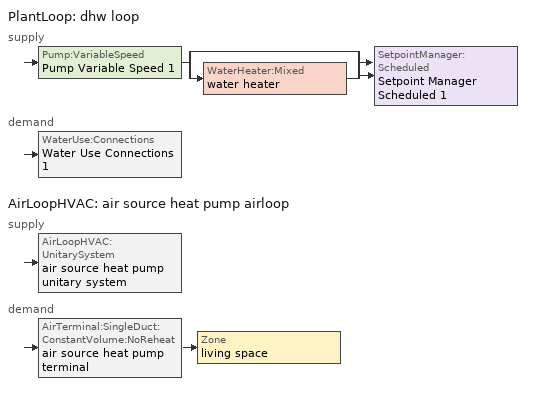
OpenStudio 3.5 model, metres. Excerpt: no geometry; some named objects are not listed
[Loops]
PlantLoop 'dhw loop'
 supply: Pump:VariableSpeed 'Pump Variable Speed 1' > split
  | bypass
  | WaterHeater:Mixed 'water heater'
  join > SetpointManager:Scheduled 'Setpoint Manager Scheduled 1'
 demand: WaterUse:Connections 'Water Use Connections 1'
AirLoopHVAC 'air source heat pump airloop'
 supply: AirLoopHVAC:UnitarySystem 'air source heat pump unitary system'
 demand: AirTerminal:SingleDuct:ConstantVolume:NoReheat 'air source heat pump terminal' > Zone 'living space'
[EnergyManagementSystem:ProgramCallingManager]
total_loads_program calling manager: EndOfZoneTimestepAfterZoneReporting; total_loads_program
unmet_hours_program calling manager: EndOfZoneTimestepBeforeZoneReporting; unmet_hours_program
infil_program calling manager: BeginZoneTimestepAfterInitHeatBalance; infil_program
natural_vent_program calling manager: BeginZoneTimestepAfterInitHeatBalance; natural_vent_program
air_source_heat_pump_airloop_0_duct_program calling manager: EndOfSystemTimestepAfterHVACReporting; air_source_heat_pump_airloop_0_duct_program
water heater EC_adj ProgramManager: EndOfSystemTimestepBeforeHVACReporting; water_heater_EC_adj
air source heat pump supply fan disaggregate program calling manager: EndOfSystemTimestepBeforeHVACReporting; air_source_heat_pump_supply_fan_disaggregate_program
fixedwindow_view_factor_to_ground_program calling manager: BeginZoneTimestepAfterInitHeatBalance; fixedwindow_view_factor_to_ground_program
Emissions Calc Prgm: EndOfSystemTimestepBeforeHVACReporting; Emissions_Calc_Prgm
[EnergyManagementSystem:Program]
total_loads_program: Set loads_htg_tot = 0; Set loads_clg_tot = 0; If htg_load_liv > 0; Set loads_htg_tot = htg_load_tot - clg_load_tot; ElseIf clg_load_liv > 0; Set loads_clg_tot = clg_load_tot - htg_load_tot; EndIf
unmet_hours_program: Set htg_unmet_hours = 0; Set clg_unmet_hours = 0; If (DayOfYear >= 1) && (DayOfYear <= 365); Set htg_unmet_hours = htg_unmet_hours + zone_htg_unmet_s; EndIf; If (DayOfYear >= 1) && (DayOfYear <= 365); Set clg_unmet_hours = clg_unmet_hours + zone_clg_unmet_s; EndIf
infil_program: Set p_m = 0.14; Set p_s = 0.22; Set s_m = 270; Set s_s = 370; Set z_m = 9.99744; Set z_s = 2.4384; Set f_t = (((s_m/z_m)^p_m)*((z_s/s_s)^p_s)); Set Tdiff = airflow_tin_s-airflow_tt_s; Set dT = @Abs Tdiff; Set c = 0.0547; Set Cs = 0.0498; Set Cw = 0.143; Set n = 0.65; Set sft = (f_t*0.5); Set temp1 = ((c*Cw)*((sft*site_vw_s)^(2*n)))^2; Set Qinf = (((c*Cs*(dT^n))^2)+temp1)^0.5; Set Qinf = (@Max Qinf 0); Set mech_vent_house_fan_sensible_load_equip_act = 0.0; Set mech_vent_house_fan_latent_load_equip_act = 0.0; Set OASupInPb = out_pb_s; Set OASupInTemp = airflow_tt_s; Set OASupInW = out_wt_s; Set OASupRho = (@RhoAirFnPbTdbW OASupInPb OASupInTemp OASupInW); Set OASupCp = (@CpAirFnW OASupInW); Set OASupInEnth = (@HFnTdbW OASupInTemp OASupInW); Set ZoneTemp = airflow_tin_s; Set ZoneW = airflow_win_s; Set ZoneCp = (@CpAirFnW ZoneW); Set ZoneAirEnth = (@HFnTdbW ZoneTemp ZoneW); Set mech_vent_house_fan_cfis_act = 0.0; Set QWHV_cfis_sup = 0.0; Set QWHV_cfis_suppl_sup = 0.0; Set QWHV_cfis_suppl_exh = 0.0; Set Qrange = 0; Set Qbath = 0; Set Qdryer = 0; Set Qdryer = Qdryer + 0.00383 * clothes_dryer_exhaust_0_sch_s; Set QWHV_sup = 0.0; Set QWHV_exh = 0.0; Set Qexhaust = Qrange + Qbath + Qdryer + QWHV_exh + QWHV_cfis_suppl_exh; Set Qsupply = QWHV_sup + QWHV_cfis_sup + QWHV_cfis_suppl_sup; Set Qfan = (@Max Qexhaust Qsupply); If Qfan > 0; Set Qavg = ((Qexhaust + Qsupply) / 2.0); If ((@Abs (Qexhaust - Qavg)) / Qavg) <= 0.1; Set phi = 1; Else; Set phi = (Qinf / (Qinf + Qfan)); EndIf; Set Qinf_adj = phi * Qinf; Else; Set Qinf_adj = Qinf; EndIf; Set infil_flow_act = Qinf_adj; Set Qload = Qfan; Set Effectiveness_Sens = 0.0; Set Effectiveness_Lat = 0.0; Set Fan_MFR = Qload * OASupRho; Set ZoneInEnth = OASupInEnth; Set ZoneInTemp = OASupInTemp; Set FanTotalToLv = Fan_MFR * (ZoneInEnth - ZoneAirEnth); Set FanSensToLv = Fan_MFR * ZoneCp * (ZoneInTemp - ZoneTemp); Set FanLatToLv = FanTotalToLv - FanSensToLv; Set mech_vent_house_fan_sensible_load_equip_act = mech_vent_house_fan_sensible_load_equip_act + FanSensToLv; Set mech_vent_house_fan_latent_load_equip_act = mech_vent_house_fan_latent_load_equip_act + FanLatToLv
natural_vent_program: Set Tin = airflow_tin_s; Set Tout = airflow_tt_s; Set Wout = out_wt_s; Set Pbar = out_pb_s; Set Phiout = (@RhFnTdbWPb Tout Wout Pbar); Set MaxHR = 0.0115; Set MaxRH = 0.7; Set Tnvsp = (htg_sp_s + clg_sp_s) / 2; Set NVavail = natural_vent_avail_s; Set ClgSsnAvail = cool_season; Set natural_vent_flow_act = 0; Set whole_house_fan_flow_act = 0; Set whole_house_fan_mix_act = 0; Set whole_house_fan_act = 0; If (Wout < MaxHR) && (Phiout < MaxRH) && (Tin > Tout) && (Tin > Tnvsp) && (ClgSsnAvail > 0); Set WHF_Flow = 0; Set Adj = (Tin-Tnvsp)/(Tin-Tout); Set Adj = (@Min Adj 1); Set Adj = (@Max Adj 0); If (WHF_Flow > 0); Set whole_house_fan_flow_act = WHF_Flow*Adj; Set whole_house_fan_mix_act = WHF_Flow*Adj; Set WHF_W = 0; Set whole_house_fan_act = WHF_W*Adj; ElseIf (NVavail > 0); Set NVArea = 6632.831121408; Set Cs = 8.963020389461627e-05; Set Cw = 6.158219665777789e-05; Set Tdiff = Tin-Tout; Set dT = (@Abs Tdiff); Set Vwind = site_vw_s; Set SGNV = NVArea*Adj*((((Cs*dT)+(Cw*(Vwind^2)))^0.5)/1000); Set MaxNV = 1.0571622727680001; Set natural_vent_flow_act = (@Min SGNV MaxNV); EndIf; EndIf
air_source_heat_pump_airloop_0_duct_program: Set air_source_heat_pump_airloop_AH_MFR = air_source_heat_pump_airloop_AH_MFR_s; Set air_source_heat_pump_airloop_Fan_RTF = 0; Set air_source_heat_pump_airloop_Fan_RTF = air_source_heat_pump_airloop_Fan_RTF + air_source_heat_pump_airloop_Fan_RTF_s; Set air_source_heat_pump_airloop_Fan_RTF = air_source_heat_pump_airloop_Fan_RTF + air_source_heat_pump_airloop_Fan_RTF_s_1; Set air_source_heat_pump_airloop_Fan_RTF = air_source_heat_pump_airloop_Fan_RTF + air_source_heat_pump_airloop_Fan_RTF_s_2; Set air_source_heat_pump_airloop_Fan_RTF = air_source_heat_pump_airloop_Fan_RTF + air_source_heat_pump_airloop_Fan_RTF_s_3; Set air_source_heat_pump_airloop_Fan_RTF = air_source_heat_pump_airloop_Fan_RTF + air_source_heat_pump_airloop_Fan_RTF_s_4; Set air_source_heat_pump_airloop_Fan_RTF = air_source_heat_pump_airloop_Fan_RTF + air_source_heat_pump_airloop_Fan_RTF_s_5; Set air_source_heat_pump_airloop_Fan_RTF = air_source_heat_pump_airloop_Fan_RTF + air_source_heat_pump_airloop_Fan_RTF_s_6; Set air_source_heat_pump_airloop_Fan_RTF = air_source_heat_pump_airloop_Fan_RTF + air_source_heat_pump_airloop_Fan_RTF_s_7; Set air_source_heat_pump_airloop_AH_VFR = air_source_heat_pump_airloop_AH_VFR_s; Set air_source_heat_pump_airloop_AH_Tout = air_source_heat_pump_airloop_AH_Tout_s; Set air_source_heat_pump_airloop_AH_Wout = air_source_heat_pump_airloop_AH_Wout_s; Set air_source_heat_pump_airloop_RA_T = air_source_heat_pump_airloop_RA_T_s; Set air_source_heat_pump_airloop_Ra_W = air_source_heat_pump_airloop_Ra_W_s; Set air_source_heat_pump_airloop_0_DZ_T = air_source_heat_pump_airloop_0_DZ_T_s; Set air_source_heat_pump_airloop_0_DZ_W = air_source_heat_pump_airloop_0_DZ_W_s; Run air_source_heat_pump_airloop_0_duct_subroutine; Set air_source_heat_pump_airloop_0_SupSensLkToLv_equip_act = air_source_heat_pump_airloop_0_SupSensLkToLv; Set air_source_heat_pump_airloop_0_SupLatLkToLv_equip_act = air_source_heat_pump_airloop_0_SupLatLkToLv; Set air_source_heat_pump_airloop_0_SupCondToLv_equip_act = air_source_heat_pump_airloop_0_SupCondToLv; Set air_source_heat_pump_airloop_0_RetSensLkToRP_equip_act = air_source_heat_pump_airloop_0_RetSensLkToRP; Set air_source_heat_pump_airloop_0_RetLatLkToRP_equip_act = air_source_heat_pump_airloop_0_RetLatLkToRP; Set air_source_heat_pump_airloop_0_RetCondToRP_equip_act = air_source_heat_pump_airloop_0_RetCondToRP; Set air_source_heat_pump_airloop_0_RetCondToDZ_equip_act = air_source_heat_pump_airloop_0_RetCondToDZ; Set air_source_heat_pump_airloop_0_SupCondToDZ_equip_act = air_source_heat_pump_airloop_0_SupCondToDZ; Set air_source_heat_pump_airloop_0_SupSensLkToDZ_equip_act = air_source_heat_pump_airloop_0_SupSensLkToDZ; Set air_source_heat_pump_airloop_0_SupLatLkToDZ_equip_act = air_source_heat_pump_airloop_0_SupLatLkToDZ; Set air_source_heat_pump_airloop_0_ZoneMixDZToLv_mix_act = air_source_heat_pump_airloop_0_ZoneMixDZToLv; Set air_source_heat_pump_airloop_0_ZoneMixLvToDZ_mix_act = air_source_heat_pump_airloop_0_ZoneMixLvToDZ
water_heater_EC_adj: Set dhw_e_cons = water_heater_energy + water_heater_on_cycle_parasitic + water_heater_off_cycle_parasitic; Set water_heater_ec_adj_act = 0.0 * dhw_e_cons; Set ec_adj_energy = water_heater_ec_adj_act * 3600 * SystemTimeStep
air_source_heat_pump_supply_fan_disaggregate_program: Set air_source_heat_pump_supply_fan_clg = 0; Set air_source_heat_pump_supply_fan_primary_htg = 0; Set air_source_heat_pump_supply_fan_backup_htg = 0; If air_source_heat_pump_clg_coil_s > 0; Set air_source_heat_pump_supply_fan_clg = air_source_heat_pump_supply_fan_s; ElseIf air_source_heat_pump_htg_coil_s > 0; Set air_source_heat_pump_supply_fan_primary_htg = air_source_heat_pump_supply_fan_s; ElseIf air_source_heat_pump_backup_htg_coil_s > 0; Set air_source_heat_pump_supply_fan_backup_htg = air_source_heat_pump_supply_fan_s; EndIf
fixedwindow_view_factor_to_ground_program: Set fixedwindow0_actuator = 0.5*fixedwindow_shading_coefficient; Set fixedwindow1_actuator = 0.5*fixedwindow_shading_coefficient; Set fixedwindow2_actuator = 0.5*fixedwindow_shading_coefficient; Set fixedwindow3_actuator = 0.5*fixedwindow_shading_coefficient
Emissions_Calc_Prgm: SET fut_hr_val = Fut_Sen; SET his_hr_val = His_Sen; SET fut_yr_val = 444; SET his_yr_val = 1314; SET elec = Ele_Sen; SET conv = 1000000 * 60 * 60; SET conv_kg_mt = 0.001; SET fut_hr = (fut_hr_val * elec / conv) * conv_kg_mt; SET his_hr = (his_hr_val * elec / conv) * conv_kg_mt; SET fut_yr = (fut_yr_val * elec / conv) * conv_kg_mt; SET his_yr = (his_yr_val * elec / conv) * conv_kg_mt; SET fut_hr_intensity = fut_hr * 1000 / 2520.020972851199; SET his_hr_intensity = his_hr * 1000 / 2520.020972851199; SET fut_yr_intensity = fut_yr * 1000 / 2520.020972851199; SET his_yr_intensity = his_yr * 1000 / 2520.020972851199
[EnergyManagementSystem:Sensor]
Name | Output Variable or Output Meter | Output Variable or Output Meter Index Key
clg_load_tot | Cooling:EnergyTransfer
htg_load_tot | Heating:EnergyTransfer
htg_load_liv | Heating:EnergyTransfer:Zone:LIVING SPACE
zone_clg_unmet_s | Zone Cooling Setpoint Not Met Time | living space
zone_htg_unmet_s | Zone Heating Setpoint Not Met Time | living space
clothes_dryer_exhaust_0_sch_s | Schedule Value | clothes dryer 1
clg_sp_s | Schedule Value | cooling setpoint
htg_sp_s | Schedule Value | heating setpoint
natural_vent_avail_s | Schedule Value | natural vent avail schedule
air_source_heat_pump_airloop_0_DZ_W_s | Zone Mean Air Humidity Ratio | crawlspace - unvented
air_source_heat_pump_airloop_0_DZ_T_s | Zone Air Temperature | crawlspace - unvented
air_source_heat_pump_airloop_Ra_W_s | System Node Humidity Ratio | Node 9
air_source_heat_pump_airloop_RA_T_s | System Node Temperature | Node 9
air_source_heat_pump_airloop_AH_Wout_s | System Node Humidity Ratio | Node 6
air_source_heat_pump_airloop_AH_Tout_s | System Node Temperature | Node 6
air_source_heat_pump_airloop_AH_VFR_s | System Node Current Density Volume Flow Rate | Node 6
air_source_heat_pump_airloop_AH_MFR_s | System Node Mass Flow Rate | Node 6
air_source_heat_pump_airloop_Fan_RTF_s_7 | Fan Runtime Fraction Speed 8 | air source heat pump supply fan
air_source_heat_pump_airloop_Fan_RTF_s_6 | Fan Runtime Fraction Speed 7 | air source heat pump supply fan
air_source_heat_pump_airloop_Fan_RTF_s_5 | Fan Runtime Fraction Speed 6 | air source heat pump supply fan
air_source_heat_pump_airloop_Fan_RTF_s_4 | Fan Runtime Fraction Speed 5 | air source heat pump supply fan
air_source_heat_pump_airloop_Fan_RTF_s_3 | Fan Runtime Fraction Speed 4 | air source heat pump supply fan
air_source_heat_pump_airloop_Fan_RTF_s_2 | Fan Runtime Fraction Speed 3 | air source heat pump supply fan
air_source_heat_pump_airloop_Fan_RTF_s_1 | Fan Runtime Fraction Speed 2 | air source heat pump supply fan
air_source_heat_pump_airloop_Fan_RTF_s | Fan Runtime Fraction Speed 1 | air source heat pump supply fan
airflow_tt_s | Zone Outdoor Air Drybulb Temperature | living space
airflow_tin_s | Zone Mean Air Temperature | living space
site_vw_s | Site Wind Speed
airflow_win_s | Zone Air Humidity Ratio | living space
out_wt_s | Site Outdoor Air Humidity Ratio
out_pb_s | Site Outdoor Air Barometric Pressure
clg_load_liv | Cooling:EnergyTransfer:Zone:LIVING SPACE
water_heater_off_cycle_parasitic | Water Heater Off Cycle Parasitic Electricity Rate | water heater
water_heater_on_cycle_parasitic | Water Heater On Cycle Parasitic Electricity Rate | water heater
water_heater_energy | Water Heater Electricity Rate | water heater
air_source_heat_pump_backup_htg_coil_s | Heating Coil NaturalGas Energy | air source heat pump backup htg coil
air_source_heat_pump_htg_coil_s | Heating Coil Electricity Energy | air source heat pump htg coil
air_source_heat_pump_clg_coil_s | Cooling Coil Electricity Energy | air source heat pump clg coil
air_source_heat_pump_supply_fan_s | Fan Electricity Energy | air source heat pump supply fan
fixedwindow_shading_coefficient | Schedule Value | trans schedule winter=0.7 summer=0.7
cool_season | Schedule Value | cooling season schedule
Fut_Sen | Schedule Value | RMPAc 2030 Future Hourly Emissions Sch
His_Sen | Schedule Value | Rocky Mountains 2019 Historical Hourly Emissions Sch
Ele_Sen | Facility Total Purchased Electricity Energy | Whole Building
[EnergyManagementSystem:Actuator]
Name | Actuated Component | Actuated Component Type | Actuated Component Control Type
mech_vent_house_fan_latent_load_equip_act | mech vent house fan latent load equip | OtherEquipment | Power Level
mech_vent_house_fan_sensible_load_equip_act | mech vent house fan sensible load equip | OtherEquipment | Power Level
infil_flow_act | infil flow | Zone Infiltration | Air Exchange Flow Rate
mech_vent_house_fan_cfis_act | mech vent house fan cfis | ElectricEquipment | Electricity Rate
whole_house_fan_mix_act | whole house fan mix | ZoneMixing | Air Exchange Flow Rate
whole_house_fan_act | whole house fan | ElectricEquipment | Electricity Rate
whole_house_fan_flow_act | whole house fan flow | Zone Infiltration | Air Exchange Flow Rate
natural_vent_flow_act | natural vent flow | Zone Infiltration | Air Exchange Flow Rate
air_source_heat_pump_airloop_0_ZoneMixLvToDZ_mix_act | air_source_heat_pump_airloop_0_ZoneMixLvToDZ mix | ZoneMixing | Air Exchange Flow Rate
air_source_heat_pump_airloop_0_ZoneMixDZToLv_mix_act | air_source_heat_pump_airloop_0_ZoneMixDZToLv mix | ZoneMixing | Air Exchange Flow Rate
air_source_heat_pump_airloop_0_SupLatLkToDZ_equip_act | air_source_heat_pump_airloop_0_SupLatLkToDZ equip | OtherEquipment | Power Level
air_source_heat_pump_airloop_0_SupSensLkToDZ_equip_act | air_source_heat_pump_airloop_0_SupSensLkToDZ equip | OtherEquipment | Power Level
air_source_heat_pump_airloop_0_RetCondToDZ_equip_act | air_source_heat_pump_airloop_0_RetCondToDZ equip | OtherEquipment | Power Level
air_source_heat_pump_airloop_0_SupCondToDZ_equip_act | air_source_heat_pump_airloop_0_SupCondToDZ equip | OtherEquipment | Power Level
air_source_heat_pump_airloop_0_RetLatLkToRP_equip_act | air_source_heat_pump_airloop_0_RetLatLkToRP equip | OtherEquipment | Power Level
air_source_heat_pump_airloop_0_RetSensLkToRP_equip_act | air_source_heat_pump_airloop_0_RetSensLkToRP equip | OtherEquipment | Power Level
air_source_heat_pump_airloop_0_RetCondToRP_equip_act | air_source_heat_pump_airloop_0_RetCondToRP equip | OtherEquipment | Power Level
air_source_heat_pump_airloop_0_SupCondToLv_equip_act | air_source_heat_pump_airloop_0_SupCondToLv equip | OtherEquipment | Power Level
air_source_heat_pump_airloop_0_SupLatLkToLv_equip_act | air_source_heat_pump_airloop_0_SupLatLkToLv equip | OtherEquipment | Power Level
air_source_heat_pump_airloop_0_SupSensLkToLv_equip_act | air_source_heat_pump_airloop_0_SupSensLkToLv equip | OtherEquipment | Power Level
water_heater_ec_adj_act | water heater EC adjustment | OtherEquipment | Power Level
fixedwindow3_actuator | Window15 | Surface | View Factor To Ground
fixedwindow2_actuator | Window9 | Surface | View Factor To Ground
fixedwindow1_actuator | Window7 | Surface | View Factor To Ground
fixedwindow0_actuator | Window1 | Surface | View Factor To Ground
[OtherEquipment:Definition] Design Level Calculation Method=EquipmentLevel; Fraction Radiant=0
Name | Design Level {W} | Fraction Latent | Fraction Lost
mech vent house fan latent load equip; air_source_heat_pump_airloop_0_SupLatLkToDZ equip; air_source_heat_pump_airloop_0_RetLatLkToRP equip; air_source_heat_pump_airloop_0_SupLatLkToLv equip | 0 | 1 | 0
mech vent house fan sensible load equip; air_source_heat_pump_airloop_0_SupSensLkToDZ equip; air_source_heat_pump_airloop_0_RetCondToDZ equip; air_source_heat_pump_airloop_0_SupCondToDZ equip; air_source_heat_pump_airloop_0_RetSensLkToRP equip; air_source_heat_pump_airloop_0_RetCondToRP equip; air_source_heat_pump_airloop_0_SupCondToLv equip; air_source_heat_pump_airloop_0_SupSensLkToLv equip | 0 | 0 | 0
water heater EC adjustment | 0.01 | 0 | 1
[ElectricEquipment:Definition] Design Level Calculation Method=EquipmentLevel
Name | Design Level {W} | Fraction Latent | Fraction Radiant | Fraction Lost
mech vent house fan cfis | 0 | 0 | 0 | 0
whole house fan | 0 | 0 | 0 | 1
dishwasher | 25.0393 | 0.3 | 0.18 | 0.4
clothes washer | 8.23015 | 0.03 | 0.162 | 0.7
[AirLoopHVAC:ReturnPlenum]
Air Loop HVAC Return Plenum 1: ThermalZone=air source heat pump airloop ret air zone
[Zone equipment]
living space: air source heat pump terminal
[Sizing:Zone] Zone Cooling Design Supply Air Temperature Input Method=SupplyAirTemperature; Zone Cooling Design Supply Air Temperature {C}=14; Zone Cooling Design Supply Air Temperature Difference {deltaC}=11.11; Zone Heating Design Supply Air Temperature Input Method=SupplyAirTemperature; Zone Heating Design Supply Air Temperature {C}=40; Zone Heating Design Supply Air Temperature Difference {deltaC}=11.11; Zone Cooling Design Supply Air Humidity Ratio {kg-H2O/kg-air}=0.0085; Zone Heating Design Supply Air Humidity Ratio {kg-H2O/kg-air}=0.008; Cooling Design Air Flow Method=DesignDay; Heating Design Air Flow Method=DesignDay; Account for Dedicated Outdoor Air System=No; Dedicated Outdoor Air System Control Strategy=NeutralSupplyAir; Dedicated Outdoor Air Low Setpoint Temperature for Design {C}=autosize; Dedicated Outdoor Air High Setpoint Temperature for Design {C}=autosize; Zone Load Sizing Method=Sensible Load Only No Latent Load; Zone Latent Cooling Design Supply Air Humidity Ratio Input Method=HumidityRatioDifference; Zone Cooling Design Supply Air Humidity Ratio Difference {kgWater/kgDryAir}=0.005; Zone Latent Heating Design Supply Air Humidity Ratio Input Method=HumidityRatioDifference; Zone Humidification Design Supply Air Humidity Ratio Difference {kgWater/kgDryAir}=0.005
air source heat pump airloop ret air zone; crawlspace - unvented; attic - vented; living space
[EnergyManagementSystem:InternalVariable]
air_source_heat_pump_airloop_max_sup_fan_mfr: Internal Data Index Key=air source heat pump supply fan; Internal Data Type=Fan Maximum Mass Flow Rate
[WaterUse:Equipment]
Name | Water Use Equipment Definition | Flow Rate Fraction Schedule
dishwasher | dishwasher | dishwasher
clothes washer | clothes washer | clothes washer
dhw distribution waste | dhw distribution waste | dhw fixtures
dhw fixtures | dhw fixtures | dhw fixtures
[WaterUse:Equipment:Definition]
Name | Peak Flow Rate {m3/s} | Target Temperature Schedule
dishwasher | 2.81355e-07
clothes washer | 1.97053e-07
dhw distribution waste | 1.60446e-06 | mixed water temperature schedule
dhw fixtures | 4.17723e-06 | mixed water temperature schedule
[EnergyManagementSystem:Subroutine]
air_source_heat_pump_airloop_0_duct_subroutine: Set AH_MFR = air_source_heat_pump_airloop_AH_MFR; If AH_MFR>0; Set AH_Tout = air_source_heat_pump_airloop_AH_Tout; Set AH_Wout = air_source_heat_pump_airloop_AH_Wout; Set RA_T = air_source_heat_pump_airloop_RA_T; Set RA_W = air_source_heat_pump_airloop_Ra_W; Set Fan_RTF = air_source_heat_pump_airloop_Fan_RTF; Set DZ_T = air_source_heat_pump_airloop_0_DZ_T; Set DZ_W = air_source_heat_pump_airloop_0_DZ_W; Set AH_VFR = air_source_heat_pump_airloop_AH_VFR; Set h_SA = (@HFnTdbW AH_Tout AH_Wout); Set h_RA = (@HFnTdbW RA_T RA_W); Set h_fg = (@HfgAirFnWTdb AH_Wout AH_Tout); Set h_DZ = (@HFnTdbW DZ_T DZ_W); Set air_cp = 1006.0; Set f_sup = 0.09; Set f_ret = 0.06; Set sup_lk_mfr = f_sup * AH_MFR; Set ret_lk_mfr = f_ret * AH_MFR; Set SupTotLkToLiv = sup_lk_mfr*(h_RA - h_SA); Set SupLatLkToLv = sup_lk_mfr*h_fg*(RA_W-AH_Wout); Set SupSensLkToLv = SupTotLkToLiv-SupLatLkToLv; Set supply_ua = 17.753; Set eTm = 0-((Fan_RTF/(AH_MFR*air_cp))*supply_ua); Set t_sup = DZ_T+((AH_Tout-DZ_T)*(@Exp eTm)); Set SupCondToLv = AH_MFR*air_cp*(t_sup-AH_Tout); Set SupCondToDZ = 0-SupCondToLv; Set return_ua = 2.884; Set eTm = 0-((Fan_RTF/(AH_MFR*air_cp))*return_ua); Set t_ret = DZ_T+((RA_T-DZ_T)*(@Exp eTm)); Set RetCondToRP = AH_MFR*air_cp*(t_ret-RA_T); Set RetCondToDZ = 0-RetCondToRP; Set RetLatLkToRP = 0; Set RetSensLkToRP = ret_lk_mfr*air_cp*(DZ_T-RA_T); Set SupTotLkToDZ = sup_lk_mfr*(h_SA-h_DZ); Set SupLatLkToDZ = sup_lk_mfr*h_fg*(AH_Wout-DZ_W); Set SupSensLkToDZ = SupTotLkToDZ-SupLatLkToDZ; Set f_imbalance = f_sup-f_ret; Set oa_vfr = 0.0 * f_imbalance * AH_VFR; Set sup_lk_vfr = f_sup * AH_VFR; Set ret_lk_vfr = f_ret * AH_VFR; If f_sup > f_ret; Set ZoneMixLvToDZ = 0; Set ZoneMixDZToLv = (sup_lk_vfr-ret_lk_vfr)-oa_vfr; Else; Set ZoneMixLvToDZ = (ret_lk_vfr-sup_lk_vfr)+oa_vfr; Set ZoneMixDZToLv = 0; EndIf; Else; Set SupLatLkToLv = 0; Set SupSensLkToLv = 0; Set SupCondToLv = 0; Set RetCondToRP = 0; Set RetLatLkToRP = 0; Set RetSensLkToRP = 0; Set RetCondToDZ = 0; Set SupCondToDZ = 0; Set SupLatLkToDZ = 0; Set SupSensLkToDZ = 0; Set ZoneMixLvToDZ = 0; Set ZoneMixDZToLv = 0; EndIf; Set air_source_heat_pump_airloop_0_SupLatLkToLv = SupLatLkToLv; Set air_source_heat_pump_airloop_0_SupSensLkToLv = SupSensLkToLv; Set air_source_heat_pump_airloop_0_SupCondToLv = SupCondToLv; Set air_source_heat_pump_airloop_0_RetCondToRP = RetCondToRP; Set air_source_heat_pump_airloop_0_RetLatLkToRP = RetLatLkToRP; Set air_source_heat_pump_airloop_0_RetSensLkToRP = RetSensLkToRP; Set air_source_heat_pump_airloop_0_RetCondToDZ = RetCondToDZ; Set air_source_heat_pump_airloop_0_SupCondToDZ = SupCondToDZ; Set air_source_heat_pump_airloop_0_SupLatLkToDZ = SupLatLkToDZ; Set air_source_heat_pump_airloop_0_SupSensLkToDZ = SupSensLkToDZ; Set air_source_heat_pump_airloop_0_ZoneMixLvToDZ = ZoneMixLvToDZ; Set air_source_heat_pump_airloop_0_ZoneMixDZToLv = ZoneMixDZToLv
[WaterUse:Connections]
Water Use Connections 1: Drain Water Heat Exchanger Type=None; Drain Water Heat Exchanger Destination=Plant; Water Use Equipment Name 1=dhw fixtures; Water Use Equipment Name 2=dhw distribution waste; Water Use Equipment Name 3=clothes washer; Water Use Equipment Name 4=dishwasher
[EnergyManagementSystem:OutputVariable] Type of Data in Variable=Summed; Update Frequency=SystemTimestep
Name | EMS Variable | EMS Program or Subroutine | Units
water heater EC adjustment outvar | ec_adj_energy | water_heater_EC_adj | J
air source heat pump supply fan htg backup disaggregate | air_source_heat_pump_supply_fan_backup_htg | air_source_heat_pump_supply_fan_disaggregate_program | J
air source heat pump supply fan htg primary disaggregate | air_source_heat_pump_supply_fan_primary_htg | air_source_heat_pump_supply_fan_disaggregate_program | J
air source heat pump supply fan clg disaggregate | air_source_heat_pump_supply_fan_clg | air_source_heat_pump_supply_fan_disaggregate_program | J
Future_Hourly_Electricity_Emissions | fut_hr | Emissions_Calc_Prgm | mt
Historical_Hourly_Electricity_Emissions | his_hr | Emissions_Calc_Prgm | mt
Future_Annual_Electricity_Emissions | fut_yr | Emissions_Calc_Prgm | mt
Historical_Annual_Electricity_Emissions | his_yr | Emissions_Calc_Prgm | mt
Future_Hourly_Electricity_Emissions_Intensity | fut_hr_intensity | Emissions_Calc_Prgm | kg/ft2
Historical_Hourly_Electricity_Emissions_Intensity | his_hr_intensity | Emissions_Calc_Prgm | kg/ft2
Future_Annual_Electricity_Emissions_Intensity | fut_yr_intensity | Emissions_Calc_Prgm | kg/ft2
Historical_Annual_Electricity_Emissions_Intensity | his_yr_intensity | Emissions_Calc_Prgm | kg/ft2
[WaterHeater:Sizing]
water heater: Design Mode=PeakDraw; Time Storage Can Meet Peak Draw {hr}=0.538503; Time for Tank Recovery {hr}=0; Nominal Tank Volume for Autosizing Plant Connections {m3}=1
[WaterHeater:Mixed]
water heater: Tank Volume {m3}=0.170344; Setpoint Temperature Schedule=WH Setpoint Temp; Deadband Temperature Difference {deltaC}=2; Maximum Temperature Limit {C}=99; Heater Control Type=Cycle; Heater Maximum Capacity {W}=5500.06; Heater Minimum Capacity {W}=0; Heater Fuel Type=Electricity; Heater Thermal Efficiency=1; Off Cycle Parasitic Fuel Consumption Rate {W}=0; Off Cycle Parasitic Fuel Type=Electricity; Off Cycle Parasitic Heat Fraction to Tank=0; On Cycle Parasitic Fuel Consumption Rate {W}=0; On Cycle Parasitic Fuel Type=Electricity; On Cycle Parasitic Heat Fraction to Tank=0; Ambient Temperature Indicator=ThermalZone; Ambient Temperature Thermal Zone=living space; Off Cycle Loss Coefficient to Ambient Temperature {W/K}=1.14732; Off Cycle Loss Fraction to Thermal Zone=1; On Cycle Loss Coefficient to Ambient Temperature {W/K}=1.14732; On Cycle Loss Fraction to Thermal Zone=1; Use Side Effectiveness=1; Source Side Effectiveness=1; Use Side Design Flow Rate {m3/s}=autosize; Source Side Design Flow Rate {m3/s}=autosize; Indirect Water Heating Recovery Time {hr}=1.5; Source Side Flow Control Mode=IndirectHeatPrimarySetpoint
[SetpointManager:Scheduled]
Setpoint Manager Scheduled 1: Control Variable=Temperature; Schedule=dhw temp
[Pump:VariableSpeed]
Pump Variable Speed 1: Rated Flow Rate {m3/s}=0.01; Rated Pump Head {Pa}=1; Rated Power Consumption {W}=0; Motor Efficiency=1; Fraction of Motor Inefficiencies to Fluid Stream=0; Coefficient 1 of the Part Load Performance Curve=0; Coefficient 2 of the Part Load Performance Curve=1; Coefficient 3 of the Part Load Performance Curve=0; Coefficient 4 of the Part Load Performance Curve=0; Pump Control Type=Intermittent; Skin Loss Radiative Fraction=0.5; Design Power Sizing Method=PowerPerFlowPerPressure; Design Electric Power per Unit Flow Rate {W/(m3/s)}=348701.1; Design Shaft Power per Unit Flow Rate per Unit Head {W-s/m3-Pa}=1.28205; Design Minimum Flow Rate Fraction=0
[Sizing:Plant]
dhw loop: Loop Type=Heating; Design Loop Exit Temperature {C}=52.6667; Loop Design Temperature Difference {deltaC}=5.55556; Sizing Option=NonCoincident; Zone Timesteps in Averaging Window=1; Coincident Sizing Factor Mode=None
[PlantLoop]
dhw loop: Glycol Concentration=0; Maximum Loop Flow Rate {m3/s}=0.01; Plant Loop Volume {m3}=0.003; Load Distribution Scheme=Optimal
[AirTerminal:SingleDuct:ConstantVolume:NoReheat]
air source heat pump terminal: Availability Schedule=Always On Discrete; Maximum Air Flow Rate {m3/s}=0.919354
[Sizing:System]
air source heat pump airloop: Central Heating Maximum System Air Flow Ratio=0.3; Preheat Design Temperature {C}=7; Preheat Design Humidity Ratio {kg-H2O/kg-Air}=0.008; Precool Design Temperature {C}=12.8; Precool Design Humidity Ratio {kg-H2O/kg-Air}=0.008; Central Cooling Design Supply Air Temperature {C}=12.8; Central Heating Design Supply Air Temperature {C}=16.7; 100% Outdoor Air in Cooling=Yes; 100% Outdoor Air in Heating=Yes; Central Cooling Design Supply Air Humidity Ratio {kg-H2O/kg-Air}=0.0085; Zone Maximum Outdoor Air Fraction=1; Cooling Supply Air Flow Rate Per Floor Area {m3/s-m2}=0.00996765; Cooling Fraction of Autosized Cooling Supply Air Flow Rate=1; Cooling Supply Air Flow Rate Per Unit Cooling Capacity {m3/s-W}=3.94755e-05; Heating Supply Air Flow Rate Per Floor Area {m3/s-m2}=0.00996765; Heating Fraction of Autosized Heating Supply Air Flow Rate=1; Heating Fraction of Autosized Cooling Supply Air Flow Rate=1; Heating Supply Air Flow Rate Per Unit Heating Capacity {m3/s-W}=3.15882e-05; Cooling Design Capacity Method=CoolingDesignCapacity; Cooling Design Capacity {W}=autosize; Cooling Design Capacity Per Floor Area {W/m2}=234.7; Fraction of Autosized Cooling Design Capacity=1; Heating Design Capacity Method=HeatingDesignCapacity; Heating Design Capacity {W}=autosize; Heating Design Capacity Per Floor Area {W/m2}=157; Fraction of Autosized Heating Design Capacity=1; Central Cooling Capacity Control Method=OnOff; Occupant Diversity=autosize
[AirLoopHVAC]
air source heat pump airloop: Availability Schedule=Always On Discrete; Design Supply Air Flow Rate {m3/s}=0.919354; Design Return Air Flow Fraction of Supply Air Flow=1
[UnitarySystemPerformance:Multispeed]
Unitary System Performance Multispeed 1: Single Mode Operation=No; No Load Supply Air Flow Rate Ratio=1; Heating Speed Supply Air Flow Ratio 1=0.63; Cooling Speed Supply Air Flow Ratio 1=0.42; Heating Speed Supply Air Flow Ratio 2=0.76; Cooling Speed Supply Air Flow Ratio 2=0.54; Heating Speed Supply Air Flow Ratio 3=1; Cooling Speed Supply Air Flow Ratio 3=0.68; Heating Speed Supply Air Flow Ratio 4=1.19; Cooling Speed Supply Air Flow Ratio 4=1
[AirLoopHVAC:UnitarySystem]
air source heat pump unitary system: Control Type=Load; Controlling Zone or Thermostat Location=living space; Dehumidification Control Type=None; Availability Schedule=Always On Discrete; Supply Fan=air source heat pump supply fan; Fan Placement=BlowThrough; Supply Air Fan Operating Mode Schedule=air source heat pump auto fan schedule; Heating Coil=air source heat pump htg coil; DX Heating Coil Sizing Ratio=1; Cooling Coil=air source heat pump clg coil; Use DOAS DX Cooling Coil=No; DOAS DX Cooling Coil Leaving Minimum Air Temperature {C}=2; Latent Load Control=SensibleOnlyLoadControl; Supplemental Heating Coil=air source heat pump backup htg coil; Supply Air Flow Rate Method During Cooling Operation=SupplyAirFlowRate; Supply Air Flow Rate During Cooling Operation {m3/s}=0.51867; Supply Air Flow Rate Method During Heating Operation=SupplyAirFlowRate; Supply Air Flow Rate During Heating Operation {m3/s}=0.919354; Supply Air Flow Rate When No Cooling or Heating is Required {m3/s}=0; Maximum Supply Air Temperature {C}=93.3333; Maximum Outdoor Dry-Bulb Temperature for Supplemental Heater Operation {C}=-20.5556; Maximum Cycling Rate {cycles/hr}=2.5; Heat Pump Time Constant {s}=60; Fraction of On-Cycle Power Use=0.01; Heat Pump Fan Delay Time {s}=60; Ancilliary On-Cycle Electric Power {W}=0; Ancilliary Off-Cycle Electric Power {W}=0; Design Specification Multispeed Object=Unitary System Performance Multispeed 1
[Fan:SystemModel]
air source heat pump supply fan: Availability Schedule=Always On Discrete; Design Maximum Air Flow Rate {m3/s}=1.09403; Speed Control Method=Discrete; Electric Power Minimum Flow Rate Fraction=0.2; Design Pressure Rise {Pa}=595.935; Motor Efficiency=1; Motor In Air Stream Fraction=1; Design Electric Power Consumption {W}=autosize; Design Power Sizing Method=TotalEfficiencyAndPressure; Electric Power Per Unit Flow Rate {W/(m3/s)}=840; Electric Power Per Unit Flow Rate Per Unit Pressure {W-s/m3-Pa}=1.66667; Fan Total Efficiency=0.75; Motor Loss Radiative Fraction=0; Speed Flow Fraction 1=0.19912; Speed Electric Power Fraction 1=0.00789; Speed Flow Fraction 2=0.25601; Speed Electric Power Fraction 2=0.01678; Speed Flow Fraction 3=0.32238; Speed Electric Power Fraction 3=0.03351; Speed Flow Fraction 4=0.47409; Speed Electric Power Fraction 4=0.10656; Speed Flow Fraction 5=0.52941; Speed Electric Power Fraction 5=0.14838; Speed Flow Fraction 6=0.63866; Speed Electric Power Fraction 6=0.2605; Speed Flow Fraction 7=0.84034; Speed Electric Power Fraction 7=0.59342; Speed Flow Fraction 8=1; Speed Electric Power Fraction 8=1
[Coil:Heating:Gas]
air source heat pump backup htg coil: Availability Schedule=Always On Discrete; Gas Burner Efficiency=0.95; Nominal Capacity {W}=17584.3; Parasitic Electric Load {W}=0; Parasitic Gas Load {W}=0; Fuel Type=NaturalGas
[Coil:Heating:DX:MultiSpeed:StageData] Rated Supply Air Fan Power Per Volume Flow Rate 2017 {W/(m3/s)}=773.3; Rated Supply Air Fan Power Per Volume Flow Rate 2023 {W/(m3/s)}=934.4; Rated Waste Heat Fraction of Power Input=0.2; Waste Heat Function of Temperature Curve=ConstantBiquadratic 1
Name | Gross Rated Heating Capacity {W} | Gross Rated Heating COP {W/W} | Rated Air Flow Rate {m3/s} | Heating Capacity Function of Temperature Curve | Heating Capacity Function of Flow Fraction Curve | Energy Input Ratio Function of Temperature Curve | Energy Input Ratio Function of Flow Fraction Curve | Part Load Fraction Correlation Curve
Coil Heating DX Multi Speed Stage Data 4 | 20573.6 | 4.20584 | 0.833721 | Heat-CAP-fT4 | Heat-CAP-fFF4 | Heat-EIR-fT4 | Heat-EIR-fFF4 | Heat-PLF-fPLR4
Coil Heating DX Multi Speed Stage Data 3 | 17584.3 | 4.40197 | 0.700606 | Heat-CAP-fT3 | Heat-CAP-fFF3 | Heat-EIR-fT3 | Heat-EIR-fFF3 | Heat-PLF-fPLR3
Coil Heating DX Multi Speed Stage Data 2 | 9847.19 | 5.20846 | 0.532461 | Heat-CAP-fT2 | Heat-CAP-fFF2 | Heat-EIR-fT2 | Heat-EIR-fFF2 | Heat-PLF-fPLR2
Coil Heating DX Multi Speed Stage Data 1 | 5802.81 | 6.09747 | 0.441382 | Heat-CAP-fT1 | Heat-CAP-fFF1 | Heat-EIR-fT1 | Heat-EIR-fFF1 | Heat-PLF-fPLR1
[Coil:Heating:DX:MultiSpeed]
air source heat pump htg coil: Availability Schedule=Always On Discrete; Minimum Outdoor Dry-Bulb Temperature for Compressor Operation {C}=-20.5556; Crankcase Heater Capacity {W}=50; Maximum Outdoor Dry-Bulb Temperature for Crankcase Heater Operation {C}=10; Defrost Energy Input Ratio Function of Temperature Curve=Defrosteir; Maximum Outdoor Dry-Bulb Temperature for Defrost Operation {C}=4.44444; Defrost Strategy=ReverseCycle; Defrost Control=Timed; Defrost Time Period Fraction=0.058333; Resistive Defrost Heater Capacity {W}=autosize; Apply Part Load Fraction to Speeds Greater than 1=No; Fuel Type=Electricity; Region number for Calculating HSPF=4; Stage 1=Coil Heating DX Multi Speed Stage Data 1; Stage 2=Coil Heating DX Multi Speed Stage Data 2; Stage 3=Coil Heating DX Multi Speed Stage Data 3; Stage 4=Coil Heating DX Multi Speed Stage Data 4
[Coil:Cooling:DX:MultiSpeed:StageData] Rated Evaporator Fan Power Per Volume Flow Rate 2017 {W/(m3/s)}=773.3; Rated Evaporator Fan Power Per Volume Flow Rate 2023 {W/(m3/s)}=934.4; Nominal Time for Condensate Removal to Begin {s}=1000; Ratio of Initial Moisture Evaporation Rate and Steady State Latent Capacity=1.5; Maximum Cycling Rate {cycles/hr}=3; Latent Capacity Time Constant {s}=45; Rated Waste Heat Fraction of Power Input=0.2; Waste Heat Function of Temperature Curve=ConstantBiquadratic; Evaporative Condenser Effectiveness=0.9; Evaporative Condenser Air Flow Rate {m3/s}=autosize; Rated Evaporative Condenser Pump Power Consumption {W}=autosize
Name | Gross Rated Total Cooling Capacity {W} | Gross Rated Sensible Heat Ratio | Gross Rated Cooling COP {W/W} | Rated Air Flow Rate {m3/s} | Total Cooling Capacity Function of Temperature Curve | Total Cooling Capacity Function of Flow Fraction Curve | Energy Input Ratio Function of Temperature Curve | Energy Input Ratio Function of Flow Fraction Curve | Part Load Fraction Correlation Curve
Coil Cooling DX Multi Speed Stage Data 4 | 7745.28 | 0.784533 | 5.53781 | 0.427187 | Cool-CAP-fT4 | Cool-CAP-fFF4 | Cool-EIR-fT4 | Cool-EIR-fFF4 | Cool-PLF-fPLR4
Coil Cooling DX Multi Speed Stage Data 3 | 5189.34 | 0.794527 | 5.98083 | 0.290487 | Cool-CAP-fT3 | Cool-CAP-fFF3 | Cool-EIR-fT3 | Cool-EIR-fFF3 | Cool-PLF-fPLR3
Coil Cooling DX Multi Speed Stage Data 2 | 3950.09 | 0.804631 | 6.14696 | 0.230681 | Cool-CAP-fT2 | Cool-CAP-fFF2 | Cool-EIR-fT2 | Cool-EIR-fFF2 | Cool-PLF-fPLR2
Coil Cooling DX Multi Speed Stage Data 1 | 2788.3 | 0.872821 | 5.92545 | 0.179419 | Cool-CAP-fT1 | Cool-CAP-fFF1 | Cool-EIR-fT1 | Cool-EIR-fFF1 | Cool-PLF-fPLR1
[Coil:Cooling:DX:MultiSpeed]
air source heat pump clg coil: Availability Schedule=Always On Discrete; Condenser Type=AirCooled; Minimum Outdoor Dry-Bulb Temperature for Compressor Operation {C}=-25; Apply Part Load Fraction to Speeds Greater than 1=No; Apply Latent Degradation to Speeds Greater than 1=No; Crankcase Heater Capacity {W}=50; Maximum Outdoor Dry-Bulb Temperature for Crankcase Heater Operation {C}=10; Basin Heater Capacity {W/K}=0; Basin Heater Setpoint Temperature {C}=2; Fuel Type=Electricity; Stage 1=Coil Cooling DX Multi Speed Stage Data 1; Stage 2=Coil Cooling DX Multi Speed Stage Data 2; Stage 3=Coil Cooling DX Multi Speed Stage Data 3; Stage 4=Coil Cooling DX Multi Speed Stage Data 4
[External:File]
Name | File
External File 1 | future_hourly_co2e_2030.csv
External File 2 | historical_hourly_co2e_2019.csv
External File 3 | future_annual_co2e.csv
External File 4 | historical_annual_co2e.csv
[Schedule:Day]
clothes dryer allday1 1: 1, 0, 0.123457, 2, 0, 0.0740741, 3, 0, 0.0493827, 4, 0, 0.0246914, 5, 0, 0.0493827, 6, 0, 0.0740741, 7, 0, 0.197531, 8, 0, 0.395062, 9, 0, 0.592593, 10, 0, 0.839506, 11, 0, 0.962963, 12, 0, 1, 13, 0, 0.91358, 14, 0, 0.82716, 15, 0, 0.703704, 16, 0, 0.753086, 17, 0, 0.679012, 18, 0, 0.666667, 20, 0, 0.62963, 21, 0, 0.641975, 22, 0, 0.666667, 23, 0, 0.54321, 24, 0, 0.296296
Schedule Day 16; Schedule Day 15; Schedule Day 10; Schedule Day 7; Schedule Day 5; cooling season schedule allday10; cooling season schedule allday1; Schedule Day 3; Schedule Day 2; Schedule Day 1: 24, 0, 0
natural vent avail schedule day; cooling season schedule allday6: 24, 0, 1
dhw fixtures allday1: 1, 0, 0.0932203, 2, 0, 0.0423729, 3, 0, 0.0254237, 4, 0, 0.0423729, 5, 0, 0.118644, 6, 0, 0.440678, 7, 0, 1, 8, 0, 0.991525, 9, 0, 0.805085, 10, 0, 0.627119, 11, 0, 0.508475, 12, 0, 0.398305, 13, 0, 0.288136, 14, 0, 0.245763, 15, 0, 0.220339, 16, 0, 0.211864, 17, 0, 0.254237, 18, 0, 0.330508, 21, 0, 0.355932, 22, 0, 0.347458, 23, 0, 0.245763, 24, 0, 0.177966
dishwasher allday12; dishwasher allday1: 1, 0, 0.135135, 2, 0, 0.0630631, 3, 0, 0.045045, 5, 0, 0.027027, 6, 0, 0.0900901, 7, 0, 0.18018, 8, 0, 0.279279, 9, 0, 0.522523, 10, 0, 0.585586, 11, 0, 0.504505, 12, 0, 0.432432, 13, 0, 0.369369, 14, 0, 0.414414, 15, 0, 0.324324, 17, 0, 0.342342, 18, 0, 0.441441, 19, 0, 0.783784, 20, 0, 1, 21, 0, 0.810811, 22, 0, 0.603604, 23, 0, 0.396396, 24, 0, 0.279279
dishwasher allday10: 1, 0, 0.133657, 2, 0, 0.0623732, 3, 0, 0.0445523, 5, 0, 0.0267314, 6, 0, 0.0891046, 7, 0, 0.178209, 8, 0, 0.276224, 9, 0, 0.516807, 10, 0, 0.57918, 11, 0, 0.498986, 12, 0, 0.427702, 13, 0, 0.365329, 14, 0, 0.409881, 15, 0, 0.320777, 17, 0, 0.338597, 18, 0, 0.436613, 19, 0, 0.77521, 20, 0, 0.989061, 21, 0, 0.801941, 22, 0, 0.597001, 23, 0, 0.39206, 24, 0, 0.276224
dishwasher allday9; dishwasher allday6: 1, 0, 0.109636, 2, 0, 0.0511633, 3, 0, 0.0365452, 5, 0, 0.0219271, 6, 0, 0.0730904, 7, 0, 0.146181, 8, 0, 0.22658, 9, 0, 0.423924, 10, 0, 0.475088, 11, 0, 0.409306, 12, 0, 0.350834, 13, 0, 0.299671, 14, 0, 0.336216, 15, 0, 0.263125, 17, 0, 0.277744, 18, 0, 0.358143, 19, 0, 0.635887, 20, 0, 0.811304, 21, 0, 0.657814, 22, 0, 0.489706, 23, 0, 0.321598, 24, 0, 0.22658
dishwasher allday7: 1, 0, 0.110375, 2, 0, 0.0515082, 3, 0, 0.0367916, 5, 0, 0.0220749, 6, 0, 0.0735832, 7, 0, 0.147166, 8, 0, 0.228108, 9, 0, 0.426782, 10, 0, 0.478291, 11, 0, 0.412066, 12, 0, 0.353199, 13, 0, 0.301691, 14, 0, 0.338483, 15, 0, 0.264899, 17, 0, 0.279616, 18, 0, 0.360557, 19, 0, 0.640173, 20, 0, 0.816773, 21, 0, 0.662248, 22, 0, 0.493007, 23, 0, 0.323766, 24, 0, 0.228108
dishwasher allday5; dishwasher allday3: 1, 0, 0.122077, 2, 0, 0.0569695, 3, 0, 0.0406925, 5, 0, 0.0244155, 6, 0, 0.0813849, 7, 0, 0.16277, 8, 0, 0.252293, 9, 0, 0.472033, 10, 0, 0.529002, 11, 0, 0.455756, 12, 0, 0.390648, 13, 0, 0.333678, 14, 0, 0.374371, 15, 0, 0.292986, 17, 0, 0.309263, 18, 0, 0.398786, 19, 0, 0.708049, 20, 0, 0.903373, 21, 0, 0.732464, 22, 0, 0.545279, 23, 0, 0.358094, 24, 0, 0.252293
dishwasher allday4: 1, 0, 0.121585, 2, 0, 0.0567395, 3, 0, 0.0405282, 5, 0, 0.0243169, 6, 0, 0.0810564, 7, 0, 0.162113, 8, 0, 0.251275, 9, 0, 0.470127, 10, 0, 0.526867, 11, 0, 0.453916, 12, 0, 0.389071, 13, 0, 0.332331, 14, 0, 0.37286, 15, 0, 0.291803, 17, 0, 0.308014, 18, 0, 0.397177, 19, 0, 0.705191, 20, 0, 0.899727, 21, 0, 0.729508, 22, 0, 0.543078, 23, 0, 0.356648, 24, 0, 0.251275
clothes washer allday12; clothes washer allday1: 1, 0, 0.103525, 2, 0, 0.0805193, 4, 0, 0.046011, 5, 0, 0.0805193, 6, 0, 0.12653, 7, 0, 0.253061, 8, 0, 0.563635, 9, 0, 0.839701, 10, 0, 0.989237, 11, 0, 0.966231, 12, 0, 0.862707, 13, 0, 0.770684, 14, 0, 0.690165, 15, 0, 0.563635, 16, 0, 0.598143, 17, 0, 0.575138, 21, 0, 0.563635, 22, 0, 0.540629, 23, 0, 0.368088, 24, 0, 0.195547
clothes washer allday11: 1, 0, 0.0982001, 2, 0, 0.0763778, 4, 0, 0.0436445, 5, 0, 0.0763778, 6, 0, 0.120022, 7, 0, 0.240045, 8, 0, 0.534645, 9, 0, 0.796512, 10, 0, 0.938356, 11, 0, 0.916534, 12, 0, 0.818334, 13, 0, 0.731045, 14, 0, 0.654667, 15, 0, 0.534645, 16, 0, 0.567378, 17, 0, 0.545556, 21, 0, 0.534645, 22, 0, 0.512823, 23, 0, 0.349156, 24, 0, 0.185489
clothes washer allday10: 1, 0, 0.0987121, 2, 0, 0.076776, 4, 0, 0.043872, 5, 0, 0.076776, 6, 0, 0.120648, 7, 0, 0.241296, 8, 0, 0.537432, 9, 0, 0.800664, 10, 0, 0.943249, 11, 0, 0.921313, 12, 0, 0.8226, 13, 0, 0.734856, 14, 0, 0.65808, 15, 0, 0.537432, 16, 0, 0.570336, 17, 0, 0.5484, 21, 0, 0.537432, 22, 0, 0.515496, 23, 0, 0.350976, 24, 0, 0.186456
clothes washer allday9; clothes washer allday6: 1, 0, 0.101989, 2, 0, 0.0793246, 4, 0, 0.0453284, 5, 0, 0.0793246, 6, 0, 0.124653, 7, 0, 0.249306, 8, 0, 0.555272, 9, 0, 0.827243, 10, 0, 0.97456, 11, 0, 0.951896, 12, 0, 0.849907, 13, 0, 0.75925, 14, 0, 0.679925, 15, 0, 0.555272, 16, 0, 0.589269, 17, 0, 0.566604, 21, 0, 0.555272, 22, 0, 0.532608, 23, 0, 0.362627, 24, 0, 0.192646
clothes washer allday7: 1, 0, 0.102296, 2, 0, 0.0795636, 4, 0, 0.0454649, 5, 0, 0.0795636, 6, 0, 0.125028, 7, 0, 0.250057, 8, 0, 0.556945, 9, 0, 0.829734, 10, 0, 0.977495, 11, 0, 0.954763, 12, 0, 0.852467, 13, 0, 0.761537, 14, 0, 0.681973, 15, 0, 0.556945, 16, 0, 0.591044, 17, 0, 0.568311, 21, 0, 0.556945, 22, 0, 0.534212, 23, 0, 0.363719, 24, 0, 0.193226
clothes washer allday5; clothes washer allday3: 1, 0, 0.104651, 2, 0, 0.0813953, 4, 0, 0.0465116, 5, 0, 0.0813953, 6, 0, 0.127907, 7, 0, 0.255814, 8, 0, 0.569767, 9, 0, 0.848837, 10, 0, 1, 11, 0, 0.976744, 12, 0, 0.872093, 13, 0, 0.77907, 14, 0, 0.697674, 15, 0, 0.569767, 16, 0, 0.604651, 17, 0, 0.581395, 21, 0, 0.569767, 22, 0, 0.546512, 23, 0, 0.372093, 24, 0, 0.197674
clothes washer allday4: 1, 0, 0.104446, 2, 0, 0.0812361, 4, 0, 0.0464206, 5, 0, 0.0812361, 6, 0, 0.127657, 7, 0, 0.255313, 8, 0, 0.568652, 9, 0, 0.847176, 10, 0, 0.998043, 11, 0, 0.974833, 12, 0, 0.870386, 13, 0, 0.777545, 14, 0, 0.696309, 15, 0, 0.568652, 16, 0, 0.603468, 17, 0, 0.580258, 21, 0, 0.568652, 22, 0, 0.545442, 23, 0, 0.371365, 24, 0, 0.197288
clothes washer allday2: 1, 0, 0.102603, 2, 0, 0.0798025, 4, 0, 0.0456014, 5, 0, 0.0798025, 6, 0, 0.125404, 7, 0, 0.250808, 8, 0, 0.558617, 9, 0, 0.832226, 10, 0, 0.980431, 11, 0, 0.95763, 12, 0, 0.855027, 13, 0, 0.763824, 14, 0, 0.684021, 15, 0, 0.558617, 16, 0, 0.592818, 17, 0, 0.570018, 21, 0, 0.558617, 22, 0, 0.535817, 23, 0, 0.364811, 24, 0, 0.193806
cooling setpoint allday1: 24, 0, 24.4444
heating setpoint allday1: 24, 0, 21.6667
[Schedule:Rule] Apply Monday=Yes; Apply Wednesday=Yes; Apply Friday=Yes; Date Specification Type=DateRange; Start Day=1
Name | Schedule Ruleset | Rule Order | Day Schedule | Apply Sunday | Apply Tuesday | Apply Thursday | Apply Saturday | Start Month | End Month | End Day
clothes dryer allday ruleset1 1 | clothes dryer 1 | 0 | clothes dryer allday1 1 | Yes | Yes | Yes | Yes | 1 | 12 | 31
natural vent avail schedule rule | natural vent avail schedule | 0 | natural vent avail schedule day |  |  |  |  | 1 | 12 | 31
dhw fixtures allday ruleset1 | dhw fixtures | 0 | dhw fixtures allday1 | Yes | Yes | Yes | Yes | 1 | 12 | 31
dishwasher allday ruleset12 | dishwasher | 0 | dishwasher allday12 | Yes | Yes | Yes | Yes | 12 | 12 | 31
dishwasher allday ruleset10 | dishwasher | 1 | dishwasher allday10 | Yes | Yes | Yes | Yes | 10 | 11 | 30
dishwasher allday ruleset9 | dishwasher | 2 | dishwasher allday9 | Yes | Yes | Yes | Yes | 9 | 9 | 30
dishwasher allday ruleset7 | dishwasher | 3 | dishwasher allday7 | Yes | Yes | Yes | Yes | 7 | 8 | 31
dishwasher allday ruleset6 | dishwasher | 4 | dishwasher allday6 | Yes | Yes | Yes | Yes | 6 | 6 | 30
dishwasher allday ruleset5 | dishwasher | 5 | dishwasher allday5 | Yes | Yes | Yes | Yes | 5 | 5 | 31
dishwasher allday ruleset4 | dishwasher | 6 | dishwasher allday4 | Yes | Yes | Yes | Yes | 4 | 4 | 30
dishwasher allday ruleset3 | dishwasher | 7 | dishwasher allday3 | Yes | Yes | Yes | Yes | 3 | 3 | 31
dishwasher allday ruleset1 | dishwasher | 8 | dishwasher allday1 | Yes | Yes | Yes | Yes | 1 | 2 | 28
clothes washer allday ruleset12 | clothes washer | 0 | clothes washer allday12 | Yes | Yes | Yes | Yes | 12 | 12 | 31
clothes washer allday ruleset11 | clothes washer | 1 | clothes washer allday11 | Yes | Yes | Yes | Yes | 11 | 11 | 30
clothes washer allday ruleset10 | clothes washer | 2 | clothes washer allday10 | Yes | Yes | Yes | Yes | 10 | 10 | 31
clothes washer allday ruleset9 | clothes washer | 3 | clothes washer allday9 | Yes | Yes | Yes | Yes | 9 | 9 | 30
clothes washer allday ruleset7 | clothes washer | 4 | clothes washer allday7 | Yes | Yes | Yes | Yes | 7 | 8 | 31
clothes washer allday ruleset6 | clothes washer | 5 | clothes washer allday6 | Yes | Yes | Yes | Yes | 6 | 6 | 30
clothes washer allday ruleset5 | clothes washer | 6 | clothes washer allday5 | Yes | Yes | Yes | Yes | 5 | 5 | 31
clothes washer allday ruleset4 | clothes washer | 7 | clothes washer allday4 | Yes | Yes | Yes | Yes | 4 | 4 | 30
clothes washer allday ruleset3 | clothes washer | 8 | clothes washer allday3 | Yes | Yes | Yes | Yes | 3 | 3 | 31
clothes washer allday ruleset2 | clothes washer | 9 | clothes washer allday2 | Yes | Yes | Yes | Yes | 2 | 2 | 28
clothes washer allday ruleset1 | clothes washer | 10 | clothes washer allday1 | Yes | Yes | Yes | Yes | 1 | 1 | 31
cooling season schedule allday ruleset10 | cooling season schedule | 0 | cooling season schedule allday10 | Yes | Yes | Yes | Yes | 10 | 12 | 31
cooling season schedule allday ruleset6 | cooling season schedule | 1 | cooling season schedule allday6 | Yes | Yes | Yes | Yes | 6 | 9 | 30
cooling season schedule allday ruleset1 | cooling season schedule | 2 | cooling season schedule allday1 | Yes | Yes | Yes | Yes | 1 | 5 | 31
cooling setpoint allday ruleset1 | cooling setpoint | 0 | cooling setpoint allday1 | Yes | Yes | Yes | Yes | 1 | 12 | 31
heating setpoint allday ruleset1 | heating setpoint | 0 | heating setpoint allday1 | Yes | Yes | Yes | Yes | 1 | 12 | 31
[Schedule:Ruleset]
Name | Default Day Schedule
clothes dryer 1 | Schedule Day 16
natural vent avail schedule | Schedule Day 15
dhw fixtures | Schedule Day 10
dishwasher | Schedule Day 7
clothes washer | Schedule Day 5
cooling season schedule | Schedule Day 3
cooling setpoint | Schedule Day 2
heating setpoint | Schedule Day 1
[Schedule:Constant]
Name | Value
mixed water temperature schedule | 40.5556
WH Setpoint Temp; dhw temp | 52.6667
air source heat pump auto fan schedule | 0
Always On Discrete | 1
trans schedule winter=0.7 summer=0.7 | 0.7
[Curve:Biquadratic] Minimum Value of x=-100; Maximum Value of x=100; Minimum Value of y=-100; Maximum Value of y=100
Name | Coefficient1 Constant | Coefficient2 x | Coefficient3 x**2 | Coefficient4 y | Coefficient5 y**2 | Coefficient6 x*y
Defrosteir | 0.1528 | 0 | 0 | 0 | 0 | 0
Heat-EIR-fT4 | 0.668196 | 0.014672 | 0.000445963 | -0.0114392 | 0.000497103 | -0.000690956
Heat-CAP-fT4 | 0.936079 | -0.00548156 | -8.58979e-06 | 0.0249105 | 5.30871e-05 | -0.00015575
Heat-EIR-fT3 | 0.572518 | 0.0228962 | 0.000266019 | -0.0106675 | 0.000490922 | -0.000681369
Heat-CAP-fT3 | 0.962054 | -0.00949278 | 0.000109213 | 0.0247078 | 3.42251e-05 | -0.000125698
Heat-EIR-fT2 | 0.450657 | 0.0292903 | 0.000393145 | -0.00978952 | 0.000539369 | -0.00118088
Heat-CAP-fT2 | 0.923735 | -0.00597078 | 0 | 0.0278167 | 6.59168e-05 | -0.000189254
Heat-EIR-fT1 | 0.466648 | 0.0202633 | 0.00126839 | -0.0170161 | 0.003175 | -0.0034961
Heat-CAP-fT1 | 0.893321 | -0.00973374 | 6.3644e-05 | 0.0391131 | -2.50817e-06 | -0.000272589
ConstantBiquadratic 1; ConstantBiquadratic | 1 | 0 | 0 | 0 | 0 | 0
Cool-EIR-fT4 | 0.2555 | 0.03711 | -0.001427 | 0.008907 | 0.0005665 | -0.0006538
Cool-CAP-fT4 | 1.037 | -0.02036 | 0.002231 | -0.0002538 | 4.604e-05 | -0.000779
Cool-EIR-fT3 | 1.745 | -0.1546 | 0.004585 | 0.02595 | 0.0006609 | -0.001752
Cool-CAP-fT3 | -0.6195 | 0.1621 | -0.003028 | -0.002812 | -2.59e-05 | -0.0003764
Cool-EIR-fT2 | 1.999 | -0.1977 | 0.006001 | 0.03196 | 0.000638 | -0.001948
Cool-CAP-fT2 | -1.07 | 0.2633 | -0.00629 | -0.03907 | 0.0005085 | 0.0001078
Cool-EIR-fT1 | 1.021 | -0.1214 | 0.003936 | 0.05435 | 0.000283 | -0.002057
Cool-CAP-fT1 | 1.203 | 0.07866 | -0.001797 | -0.09527 | 0.00134 | 0.0009421
[Curve:Quadratic] Coefficient3 x**2=0; Minimum Value of x=0
Name | Coefficient1 Constant | Coefficient2 x | Maximum Value of x | Minimum Curve Output | Maximum Curve Output
Heat-EIR-fFF4; Heat-CAP-fFF4; Heat-EIR-fFF3; Heat-CAP-fFF3; Heat-EIR-fFF2; Heat-CAP-fFF2; Heat-EIR-fFF1; Heat-CAP-fFF1; Cool-EIR-fFF4; Cool-CAP-fFF4; Cool-EIR-fFF3; Cool-CAP-fFF3; Cool-EIR-fFF2; Cool-CAP-fFF2; Cool-EIR-fFF1; Cool-CAP-fFF1 | 1 | 0 | 2 | 0 | 2
Heat-PLF-fPLR4; Heat-PLF-fPLR3; Heat-PLF-fPLR2; Heat-PLF-fPLR1 | 0.76 | 0.24 | 1 | 0.7 | 1
Cool-PLF-fPLR4; Cool-PLF-fPLR3; Cool-PLF-fPLR2; Cool-PLF-fPLR1 | 0.75 | 0.25 | 1 | 0.7 | 1
[Schedule:File] Rows to Skip at Top=1; Number of Hours of Data=8760; Column Separator=Comma; Interpolate to Timestep=No; Minutes per Item=60
Name | External File | Column Number
RMPAc 2030 Future Hourly Emissions Sch | External File 1 | 14
Rocky Mountains 2019 Historical Hourly Emissions Sch | External File 2 | 11
